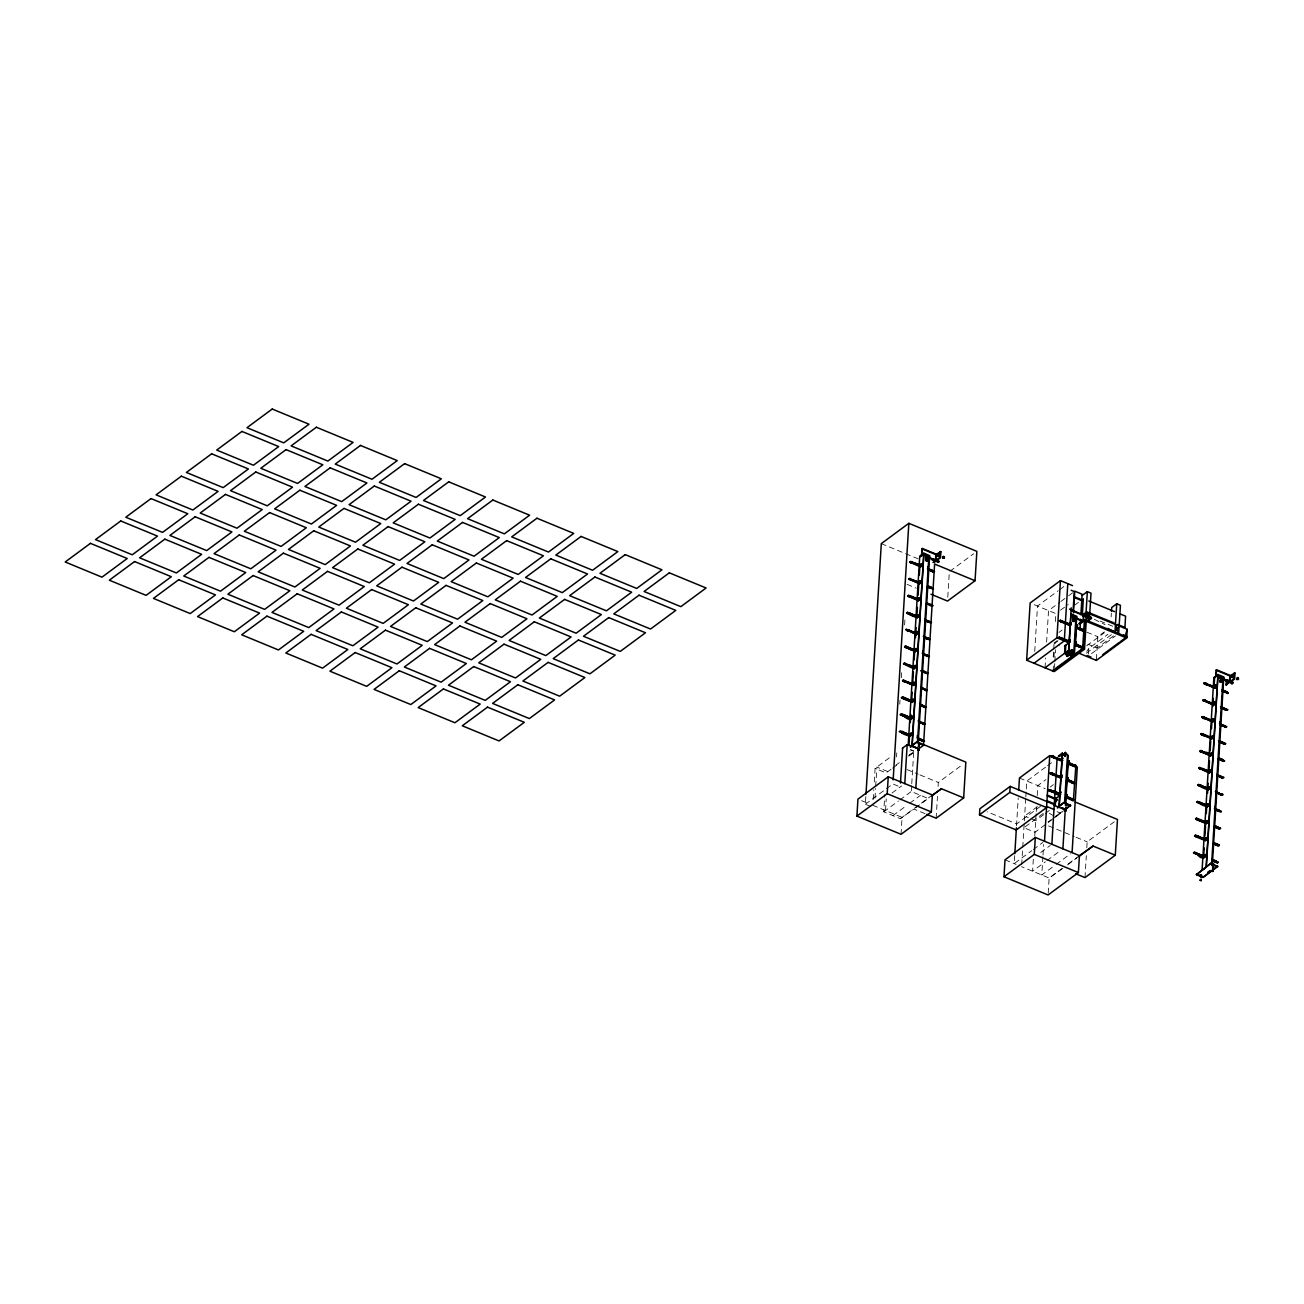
<?xml version="1.0" encoding="UTF-8"?>
<svg xmlns="http://www.w3.org/2000/svg" width="1304" height="1304" viewBox="0 0 1304 1304"><rect width="100%" height="100%" fill="white"/><g stroke="black" fill="none" stroke-linecap="round" stroke-linejoin="round"><path stroke-width="0.75" stroke-dasharray="5 3.75" d="M870.893 806.54L865.367 804.258L865.872 796.173M873.207 799.515L873.794 789.768M874.267 781.992L875.114 768.366L891.3 756.401M874.968 798.195L875.571 788.464M875.685 786.524L876.875 767.062L887.91 771.609M925.025 813.647L913.925 809.067L900.298 818.667L883.753 811.838L884.829 794.332M885.53 810.534L886.231 798.863M896.533 756.923L896.793 752.864M899.76 704.144L900.021 700.085M901.374 677.754L901.749 671.658M904.601 624.975L904.976 618.878M901.031 834.299L902.075 817.363L870.811 804.47M911.626 785.676L911.284 791.512L927.829 798.341M911.757 783.72L913.664 752.587L909.98 751.071M947.78 597.15L949.328 571.706L973.615 553.76M936.142 818.227L937.478 796.385M938.081 786.459L938.326 782.481L962.613 764.535M1014.691 855.652L1014.202 863.623L1031.757 850.664M1016.517 825.791L1018.228 797.918M1021.684 864.699L1024.292 821.895M1024.357 820.868L1025.726 798.553M1025.824 796.972L1026.199 790.778M1026.313 789.018L1026.802 781.047L1045.938 766.915M1034.724 651.413L1037.495 606.034L1058.229 590.712M1033.322 859.254L1032.589 871.202L1045.352 861.781M1034.74 836.157L1036.126 813.468M1036.24 811.479L1036.517 806.997M1037.218 795.554L1037.821 785.595L1045.873 779.662M1045.026 667.795L1045.629 657.933M1046.607 642.155L1048.53 610.582L1059.793 602.269M1053.224 657.02L1053.599 651.103M1053.714 649.131L1054.072 643.214M1055.409 621.503L1055.881 613.613L1033.827 604.518M1053.127 671.136L1053.485 665.17M1053.974 657.2L1054.333 651.234M1042.89 856.777L1041.782 874.984L1054.545 865.563M1043.004 855.082L1043.64 844.633M1054.463 667.599L1054.708 663.622M1054.838 661.633L1055.572 649.702M1049.361 813.305L1054.268 816.108M1048.22 893.077L1049.133 878.032L1061.896 868.594M1088.465 654.07L1088.807 648.43L1107.944 634.282M1096.436 659.286L1097.821 636.711L1104.358 631.869M1084.977 877.592L1086.313 855.75M1086.803 847.796L1087.161 841.83L1114.268 821.813M1111.122 616.922L1111.35 613.157M1086.737 651.429L1088.807 648.43M1059.826 589.538L1064.618 586.001M1060.885 601.454L1067.846 596.319M1068.612 595.749L1073.241 592.326M1060.527 610.191L1068.237 604.486M1075.148 604.779L1078.408 602.366M1058.913 632.424L1062.108 630.06M1057.283 640.623L1054.088 642.97L1059.598 645.252M1054.822 643.279L1058.017 640.916M908.904 755.375L913.794 751.772L908.986 755.472M896.044 765.04L899.287 762.644M891.088 769.246L886.133 772.913L875.114 768.366M892.604 768.137L899.092 763.345M908.806 756.173L915.375 751.316M865.367 804.258L884.797 789.914M886.41 788.708L892.898 783.932L900.249 786.964M1086.737 645.724L1104.276 632.766M892.034 793.028L901.602 785.953M1086.265 653.255L1114.969 632.049M1113.502 635.912L1097.137 647.99L1087.944 644.209M1091.546 653.597L1115.458 635.928M883.753 811.838L898.326 801.08M899.874 799.939L912.637 790.501M892.947 815.636L906.785 805.416M909.866 803.134L920.461 795.31M900.298 818.667L932.36 794.984M915.538 807.877L928.497 798.309M1047.519 765.741L1053.909 761.031M1050.209 787.029L1053.404 784.682M1037.528 806.54L1024.651 816.059L1028.334 817.575M1040.559 806.263L1016.631 823.932L987.226 811.805M1043.265 813.452L1023.95 827.73L1034.968 832.278L1062.434 811.984M1043.738 814.658L1035.686 820.607L1030.176 818.325M1045.352 813.468L1050.176 809.898M1055.979 816.043L1062.483 811.235M1048.074 822.042L1051.252 819.678M1052.85 818.504L1062.418 811.43M1033.339 849.474L1042.907 842.417M1040.69 852.506L1050.258 845.448M1046.949 860.591L1059.696 851.17M1056.142 864.389L1070.486 853.778M1068.269 863.884L1077.837 856.826M1067.536 864.894L1077.104 857.82M1062.76 868.431L1049.133 878.032L1021.57 866.655M1100.087 621.046L1112.964 626.344M881.308 543.638L918.081 558.813M1086.786 632.147L1097.821 636.711M907.095 584.371L916.288 588.169M1019.451 778.015L1045.189 788.627M910.371 749.523L913.696 750.892M910.893 750.093L913.843 751.3M1057.055 811.724L1060.722 813.24M1048.563 825.905L1074.3 836.532M1076.126 837.282L1087.161 841.83M907.079 769.588L918.097 774.136M919.939 774.902L938.326 782.481M861.618 800.672L868.986 803.704M1005.009 859.825L1016.044 864.373M1094.366 619.318L1105.075 624.697"/><path stroke-width="1.5" d="M927.079 555.863C924.715 558.275 928.399 554.656 926.622 557.77L925.807 556.824M1072.882 617.493L1073.697 618.438C1076.892 617.428 1072.149 615.39 1073.257 618.21M1221.832 678.716L1220.088 678.406L1221.212 677.2L1221.832 678.716L1220.039 678.748L1221.098 677.493M856.907 816.092L857.951 799.156L888.252 776.776L932.36 794.984L931.333 811.919L901.031 834.299L856.907 816.092L887.209 793.712L888.252 776.776M865.986 794.152L881.308 543.638L908.839 523.312L976.859 551.364L975.05 580.72L947.535 601.062L930.991 594.233M893.142 779.89L908.839 523.312M899.369 731.821C902.515 729.474 896.842 732.848 910.176 736.287L911.317 733.272L909.947 733.875L909.833 735.749L901.406 732.424L901.634 731.544L901.732 732.718M900.396 714.885L901.439 713.761L902.401 714.543L900.396 714.885L902.89 715.782M904.112 698.944C900.184 697.721 902.335 696.059 904.145 698.569M905.155 682.008C901.602 681.715 903.232 678.308 904.308 681.275M905.889 664.176L913.974 668.007L914.088 666.116L915.473 665.529L914.316 668.528C917.071 670.305 897.592 661.861 905.693 663.557M905.742 647.501L904.764 646.36L906.736 646.621M906.981 630.663L905.807 629.424L916.386 634.657L917.397 633.907L917.168 631.495L916.044 634.135L907.747 630.06M906.622 613.255C907.763 610.891 905.889 614.543 917.429 617.721L918.57 614.722L917.201 615.309L917.087 617.199L907.975 613.825M909.035 596.759L918.114 600.247L919.239 597.623L919.467 600.036L918.456 600.785L907.812 595.618M910.991 580.052L919.157 583.312L920.282 580.688L920.51 583.1L919.499 583.85L908.79 578.764M911.105 562.986L909.947 561.682L920.184 566.376L921.309 563.752L921.537 566.164L920.526 566.914L911.023 562.546L912.409 563.458M901.651 714.527L901.439 713.761M903.721 698.879L904.291 697.852L902.466 696.825M903.868 681.487C901.586 678.602 907.682 683.785 903.509 679.889M903.525 663.981C904.112 662.823 908.203 666.051 904.536 662.954M906.573 646.425L905.579 646.018M906.639 630.305L906.606 629.082M907.78 612.521L907.47 613.32L907.649 612.146M908.692 595.194C911.577 598.569 909.458 593.76 907.649 596.319M911.366 580.459C910.844 579.97 911.398 577.379 908.692 579.383M921.537 566.164C911.382 560.671 914.511 564.828 910.762 561.323M901.439 715.277L901.439 714.136M902.433 698.357L911.904 701.878L913.028 699.254L912.246 702.4L904.079 699.042L905.351 698.243L913.256 701.666M903.509 681.405L902.498 680.639M905.53 647.55L905.546 646.393M907.698 613.63L908.138 612.668M908.725 596.694L909.181 595.732L907.861 595.928M909.719 579.775C909.475 578.78 909.605 579.09 909.736 578.634M901.781 715.326L901.308 714.527M902.808 698.39L902.71 697.216L901.439 697.95M905.612 647.24L915.359 651.592L916.5 648.593L915.131 649.18L915.017 651.071C903.656 648.186 907.649 645.708 906.916 648.039M901.683 732.734L900.754 732M902.678 715.831L910.86 718.814L911.985 716.189L911.203 719.335C906.101 720.476 901.863 712.783 902.841 715.554M907.894 631.12L906.965 630.386M908.937 614.184L908.481 613.744M905.139 681.731L913.289 685.464L914.3 684.714L914.055 682.318L912.93 684.942L904.78 681.682M909.279 614.233L908.937 613.548M902.938 732.196L901.765 731.267L911.186 735.537M903.802 715.26L902.792 714.315L912.213 718.602M904.731 698.145L903.835 697.379L912.914 701.128M905.758 681.21C904.291 681.959 908.024 681.65 905.612 681.633M906.802 664.274C906.313 665.888 907.649 663.019 915.326 667.778M907.828 647.322L906.932 646.572L916.37 650.843M908.872 630.386L907.975 629.636L917.397 633.907M909.703 614.037L910.762 613.76L909.002 612.701L918.44 616.971M911.431 596.955L910.045 595.765L911.154 596.939M911.985 579.579C911.414 578.471 913.811 581.78 911.203 579.514M913.012 562.643L912.115 561.894L912.8 562.92M910.958 733.125L910.844 735L902.824 732.212M911.871 718.064L903.721 714.706M914.3 684.714L906.035 681.389L913.941 684.192L914.055 682.318M915.098 665.382L914.984 667.257L907.16 664.307M908.203 647.485L916.027 650.321L916.141 648.43M909.23 630.549L917.054 633.385L917.168 631.495M910.274 613.613L918.097 616.45L918.212 614.559M919.467 600.036L911.333 596.287L919.124 599.514L919.239 597.623M912.262 579.775L920.168 582.578L920.282 580.688M913.403 562.415L921.194 565.626M900.477 783.068L902.629 748.04M904.797 783.606L907.176 744.682L918.994 748.708M908.203 744.845L919.744 556.172L923.786 553.189L929.67 555.618L918.244 742.253M908.953 744.796L909.573 734.69M910.306 722.563L910.795 714.494M911.675 700.346L912.164 692.261M912.784 682.155L913.403 672.049M914.137 659.938L914.756 649.832M915.506 637.705L916.109 627.599M916.859 615.472L917.348 607.403M918.097 595.276L918.717 585.17M919.336 575.064L919.956 564.958M910.86 718.814L911.985 716.189M911.904 701.878L913.028 699.254M920.184 566.376L921.309 563.752M910.176 736.287L911.317 733.272M911.203 719.335L912.36 716.336M912.246 702.4L913.387 699.4M913.289 685.464L914.43 682.465M914.316 668.528L915.473 665.529M915.359 651.592L916.5 648.593M916.386 634.657L917.543 631.658M917.429 617.721L918.57 614.722M918.456 600.785L919.613 597.786M919.499 583.85L920.64 580.834M920.526 566.914L921.683 563.898M921.504 554.868L922.384 548.479L936.354 554.233L940.885 551.739L940.51 557.753L934.039 562.529M922.009 554.493L922.384 548.479M923.786 553.189L912.001 745.888L917.886 748.317M917.511 742.302L928.872 556.4L923.884 554.347L912.132 746.295L917.136 748.366M927.356 557.656L926.736 556.123L925.726 556.449M910.371 747.388L916.924 741.829L965.84 762.139L963.656 797.901L936.142 818.227L926.883 814.413M922.759 651.169L922.645 653.043C924.373 653.043 928.725 658.259 926.753 654.755M927.926 566.49L927.812 568.365L933.191 570.973L932.099 570.255M915.815 788.154L918.44 749.132M918.798 742.546L920.037 743.883M919.19 742.546L919.385 743.198M917.56 739.319L921.048 740.183L917.82 739.042M918.586 722.383C923.346 724.502 922.417 722.204 923.265 724.209M919.63 705.448L923.884 706.931M920.657 688.512L925.009 689.425M921.7 671.576L926.541 672.815L922.971 670.549M922.727 654.641C927.291 656.108 932.572 656.792 927.16 656.352M927.128 639.09C930.697 639.775 929.752 639.253 929.344 639.172M928.155 622.155L931.447 622.35M925.84 603.833L928.872 604.42M927.91 569.946C934.071 571.625 928.546 568.805 932.588 571.771M924.226 740.525C926.378 742.856 917.869 739.596 921.162 739.678M924.308 707.273L923.118 706.312M927.323 689.718C926.785 693.304 922.009 686.312 923.819 689.474M932.49 605.398C935.816 606.719 924.65 604.632 931.317 604.665M931.578 588.397C933.631 589.571 934.707 588.267 931.529 588.283C929.54 588.837 932.279 587.093 931.154 587.99M921.912 741.047L921.569 739.433L917.462 737.738L917.201 735.701M922.613 722.497L923.868 723.41L918.489 720.802M926.296 706.654C924.634 708.056 925.449 705.725 919.532 703.867M924.878 689.197L921.944 687.485M928.366 672.782C928.921 674.021 925.09 673.434 925.71 671.804M923.672 636.107L927.763 638.194L923.281 636.336M931.48 621.959L930.649 622.66L924.715 619.172M928.155 585.871L932.164 587.908L931.121 587.191M932.344 571.054L931.92 570.174M921.83 741.079L924.145 740.77M922.857 739.971C923.476 742.807 922.971 739.368 923.02 740.15M923.9 707.208L923.949 706.116M924.683 688.626C925.889 690.419 923.949 688.479 925.302 690.419M927.274 673.043C928.106 672.114 924.911 673.06 928.171 673.174M927.014 656.401C926.541 653.826 930.111 657.444 927.095 655.276M928.089 639.449L927.144 638.716M928.122 637.982L929.149 638.797L927.78 637.933M929.165 621.405L930.257 621.975M930.159 605.561L932.507 605.023M930.225 604.094L931.578 605.757L931.154 604.469M932.23 571.69L931.708 571.022L932.441 571.413M922.221 741.21L921.781 740.004M928.432 639.498L929.181 639.253M929.491 622.595L930.746 622.644L930.176 621.861M932.067 571.038L934.479 571.771M933.485 559.09L932.23 559.905L933.485 558.65M925.221 724.046L922.987 723.867M925.269 707.779L924.031 706.931M926.296 690.843L925.335 690.044M927.34 673.907L926.362 673.108M932.653 589.18L932.327 588.104M933.55 572.277L932.572 571.494M918.619 748.92L923.509 745.301L934.609 564.045L975.05 580.72M935.604 558.617L935.848 554.607L921.879 548.837M929.002 557.378L935.995 560.264L936.354 554.233M937.967 555.928C937.103 552.977 939.581 556.841 938.081 555.259L939.255 554.542M937.201 562.122L937.609 560.394M938.635 556.074L939.027 554.542L938.065 554.281M935.995 560.264L939.776 557.46L940.151 551.429M944.275 557.802C945.074 554.738 941.553 560.785 943.151 556.498M943.525 556.71L943.411 558.291L944.438 557.069M979.5 814.788L1009.801 792.408L1046.558 807.567L1016.272 829.963L979.5 814.788L979.874 808.773L1010.16 786.393L1054.284 804.584M1079.435 855.636L1078.392 872.572L1048.106 894.968L1003.982 876.761L1005.009 859.825L1035.311 837.445L1079.435 855.636L1093.062 846.051L1115.279 855.212L1117.463 819.45L1075.181 802.009M1009.801 792.408L1010.16 786.393M1014.822 853.664L1016.403 827.779M1018.717 789.963L1019.451 778.015L1049.736 755.635L1061.88 760.639M1086.232 621.356L1084.52 649.196L1054.219 671.593L1026.656 660.215L1030.144 603.002L1060.445 580.622L1072.573 585.626M1003.982 876.761L1034.284 854.381L1035.311 837.445M1044.504 841.227L1049.736 755.635M1026.656 660.215L1056.941 637.819L1060.445 580.622M1052.67 774.69C1050.584 774.657 1048.889 771.56 1052.181 773.158M1052.426 757.216L1051.187 756.043L1053.159 756.222M1069.084 642.644L1058.44 637.493M1060.706 621.715L1059.418 620.622L1061.505 620.737M1051.122 790.468C1049.72 789.132 1052.361 790.827 1051.627 791.691M1053.273 773.582L1054.121 774.332L1051.024 772.555M1053.061 756.027L1052.067 755.619M1060.445 638.047C1062.01 640.476 1059.777 635.146 1058.294 638.096M1061.407 620.704L1060.348 620.117M1051.024 774.071L1060.804 778.146L1061.815 777.396L1061.586 774.983L1060.462 777.608L1052.67 774.397M1060.348 621.633L1070.128 625.708L1071.269 622.709L1069.899 623.296L1069.785 625.187C1057.951 620.117 1059.777 619.433 1071.138 624.958M1050.03 790.729L1050.339 789.931L1050.095 790.99M1051.383 774.217L1050.861 773.37M1052.116 757.119L1053.518 757.64M1060.396 638.031L1059.321 637.069M1053.355 757.657L1061.847 761.21L1062.613 758.048M1061.635 622.171L1060.788 620.606L1059.516 620.851M1052.246 790.811L1050.877 790.452M1053.29 773.875L1052.393 773.125L1053.078 774.152M1060.771 794.332L1052.638 790.583L1060.429 793.81L1060.543 791.919L1059.761 795.081L1047.617 790.257M1061.815 777.396L1053.567 774.071L1061.472 776.858L1061.586 774.983M1062.499 759.922L1054.284 757.021M1070.095 641.894L1061.961 638.161L1069.753 641.372L1070.242 639.645L1070.095 641.894L1064.537 646.197M1070.91 622.546L1070.796 624.437L1062.711 621.503M1051.855 844.259L1057.088 758.667M1067.797 583.654L1064.309 640.867L1034.007 663.247M1055.262 805.579L1055.751 797.657M1065.058 645.398L1064.586 653.337L1065.678 653.793C1069.524 662.628 1067.52 645.138 1067.406 656.434M1056.256 801.585L1056.501 797.624M1065.449 651.315L1065.808 645.35M1047.666 789.507L1059.418 794.543L1060.543 791.919M1069.867 639.482L1068.742 642.122L1069.753 641.372M1059.06 806.557L1062.336 753.109L1065.156 756.206L1062.467 753.516L1059.696 756.32M1045.026 667.795L1068.612 650.354L1071.22 607.827M1059.207 806.964L1062.467 753.516M1067.715 656.222L1065.319 653.304L1068.758 650.761L1070.943 615.015L1075.947 617.069L1073.762 652.831L1070.323 655.358L1067.943 652.456M1067.634 652.668L1070.47 655.765L1070.568 651.397M1073.078 611.283L1074.284 591.56L1071.154 590.272M1073.029 617.737L1073.436 616.857M1064.863 756.434L1065.384 752.441L1068.22 755.538L1065.319 803.052M1071.676 649.685C1071.578 660.981 1069.557 643.508 1073.404 652.326L1074.496 652.782L1076.729 616.27L1070.845 613.858M1073.453 612.929L1074.789 591.185L1082.141 594.216L1080.886 614.771M1065.156 756.206L1065.384 752.441M1074.594 618.194L1072.801 617.118M1057.446 808.056L1063.999 802.482L1070.617 805.22L1064.064 810.778M1064.569 803.085L1067.471 755.587L1065.091 752.669M1062.89 848.822L1065.319 809.002M1065.694 803.036L1068.237 761.52L1069.231 760.77L1068.237 761.634M1076.534 626.132L1077.528 625.284L1076.517 626.034L1075.327 645.415L1084.52 649.196M1066.134 804.095C1066.428 802.563 1064.292 804.046 1066.965 803.9M1067.047 796.532L1066.802 794.495L1066.656 796.76C1074.121 798.015 1073.078 802.123 1067.047 796.532L1065.645 797.51L1073.355 800.884L1075.881 765.448L1074.903 765.04L1075.865 765.823M1074.398 783.932L1066.688 780.574L1068.09 779.596L1067.829 777.559L1067.699 779.825L1072.915 781.829L1072.605 782.905M1068.872 760.623L1068.726 762.889L1075.229 765.611L1069.117 762.661L1067.715 763.622L1072.605 765.546M1076.37 644.094L1076.126 642.073L1075.979 644.323L1080.478 646.181L1079.826 647.077L1081.26 646.784L1076.37 644.094L1074.969 645.072L1079.859 646.98M1077.153 625.121L1077.023 627.387L1082.255 630.125M1069.117 762.661L1069.231 760.77M1083.722 631.511L1076.012 628.137L1077.528 625.284M1079.973 629.783L1080.592 619.579M1072.214 765.481L1071.921 764.698L1072.295 765.448M1079.5 646.898L1081.212 647.061M1070.535 799.124L1069.72 798.309L1070.698 798.912M1071.562 782.547C1069.867 781.781 1071.969 780.525 1071.187 782.139M1072.181 781.666L1068.09 779.596M1081.505 629.245L1077.414 627.159M1082.32 615.651L1083.314 598.748M1072.458 782.954L1072.393 782.09M1073.404 782.661C1072.295 781.389 1076.452 783.867 1073.29 782.922M1072.719 765.106L1075.49 766.361M1080.755 647.452L1080.266 646.539M1080.755 646.36L1081.749 646.702L1080.348 646.328M1083.983 630.354C1082.369 631.348 1082.874 628.006 1081.929 629.848M1083.119 647.273C1082.744 644.926 1083.168 650.125 1081.309 646.931M1083.053 620.916L1083.428 614.901L1087.944 612.407L1087.585 618.422L1083.053 620.916L1076.077 618.031M1073.811 799.319L1072.817 798.912L1073.762 799.874M1074.855 766.573L1075.881 765.448M1082.108 648.006L1081.13 647.224M1082.287 595.374L1087.34 591.657L1091.008 593.173L1089.231 621.438L1086.02 612.391L1127.243 629.343L1125.759 634.037L1126.786 636.874L1084.455 619.465L1082.679 648.447L1052.393 670.827M1084.146 630.337L1083.184 629.539L1084.015 630.647M1085.547 616.792C1086.248 614.054 1083.347 615.602 1085.547 616.792L1085.89 615.879M1085.124 620.9L1083.412 648.74L1053.127 671.136M1087.34 591.657L1086.069 612.358L1082.825 614.738M1072.084 852.604L1077.316 767.013L1068.123 763.215M1086.851 618.129L1087.21 612.098M1090.731 617.02C1089.117 618.161 1092.051 618.992 1091.106 617.542M1077.984 652.831L1096.371 660.411L1096.436 659.286M1111.464 611.283L1111.709 607.517L1116.746 603.785L1120.429 605.3L1118.653 633.565L1115.442 624.518M1116.746 603.785L1114.969 632.049L1119.109 626.034M1124.912 627.485L1125.596 616.189L1120.087 613.907M1096.371 660.411L1126.672 638.031L1127.243 629.343M1193.779 852.686L1195.051 853.06L1193.665 852.441M1195.931 836.679L1194.692 835.505L1196.73 835.685M1196.974 819.743L1195.67 818.651M1196.616 802.335C1197.382 800.102 1196.925 803.981 1207.422 806.801L1208.563 803.786L1207.194 804.389L1207.08 806.263L1198.164 802.253M1197.642 785.399C1198.18 783.101 1198.523 787.241 1208.449 789.865L1209.607 786.85L1208.221 787.453L1208.107 789.327L1199.566 785.22L1200.316 786.459M1210.503 772.18C1199.289 765.97 1197.773 768.545 1209.493 772.913L1210.634 769.914L1209.15 772.392L1198.784 767.844M1202.402 752.522C1195.768 749.246 1205.793 752.441 1200.902 751.642M1203.429 735.586C1194.268 729.702 1213.437 739.547 1211.563 739.042L1212.72 736.043L1211.334 736.63L1211.22 738.52L1203.201 735.26M1204.472 718.651C1202.386 718.618 1200.674 715.537 1203.983 717.135M1204.016 701.079L1203.054 699.938L1204.961 700.183M1205.255 684.258L1204.016 683.084M1196.176 853.859L1203.967 857.07L1204.081 855.196L1205.466 854.609L1204.309 857.608C1198.083 859.76 1196.99 850.224 1193.519 853.06M1196.616 835.668L1195.572 835.082M1196.616 818.146C1199.077 819.89 1195.621 816.907 1195.589 819.189M1197.822 802.074L1197.642 801.21M1198.686 784.649L1198.686 784.274M1199.713 767.339C1202.5 770.762 1200.43 765.79 1198.686 768.463M1202.484 751.365L1200.756 750.403M1202.924 734.445L1201.783 733.467M1204.668 718.08L1202.826 716.532M1204.847 700.003L1203.853 699.596M1204.896 682.66C1207.308 684.404 1203.999 681.405 1203.869 683.687M1195.621 836.581L1195.996 835.571L1194.545 836.125M1196.648 819.645L1206.037 823.199L1207.162 820.575L1207.39 822.987L1206.379 823.737L1198.115 820.183M1197.642 802.726L1198.001 802.4M1198.686 785.79L1199.028 785.839M1199.68 768.871L1201.017 769.001M1201.783 734.983L1202.223 733.94L1200.788 734.429M1202.826 718.031L1204.162 718.553M1203.82 701.128L1204.211 701.161M1204.863 684.192L1204.733 683.068M1194.774 853.142L1196.143 854.234M1197.007 836.5L1205.01 840.135L1206.135 837.51L1206.363 839.923L1205.352 840.672L1195.898 836.777L1195.703 835.473M1200.055 768.904L1198.914 767.697M1202.158 735.065L1203.462 735.212L1202.679 734.413M1203.184 718.178L1203.315 717.053L1201.946 716.956M1205.385 683.752L1206.281 684.665M1194.904 853.615L1196.224 853.386L1194.529 852.017M1196.86 837.135L1197.447 836.271M1203.038 735.521L1203.136 734.69M1205.287 701.014L1204.114 700.818L1213.633 705.171L1214.643 704.421L1214.415 702.008L1213.291 704.649L1205.499 701.422M1206.135 684.714L1206.021 683.638M1198.246 820.249C1198.669 818.13 1196.192 820.461 1198.474 819.336M1202.418 752.212L1210.536 755.978L1211.53 755.244L1211.302 752.832L1210.177 755.456L1201.522 751.87L1202.549 751.805M1204.456 718.374L1212.247 721.585L1213.388 718.96L1213.616 721.356L1212.606 722.106L1204.88 718.129M1206.542 684.779L1214.334 687.713L1215.458 685.073L1215.687 687.485L1214.676 688.235L1205.727 683.671M1200.136 802.579L1199.012 801.781L1208.433 806.051M1201.163 785.79L1200.039 784.845L1209.46 789.116M1203.005 751.723L1202.109 750.957L1203.429 752.343M1204.048 734.788L1203.152 734.022L1204.325 735.391M1205.075 717.852L1204.179 717.086L1213.616 721.356M1207.145 683.964L1206.249 683.214L1207.113 684.062M1197.023 853.386L1204.977 856.337L1205.092 854.446M1198.18 836.826L1196.925 835.652L1206.021 839.401L1206.135 837.51M1199.077 819.89L1197.968 818.716L1207.048 822.465M1200.267 802.677L1208.091 805.513L1208.205 803.639M1209.232 786.703L1209.118 788.578L1201.033 785.66M1201.946 768.757L1210.161 771.642M1203.869 752.098C1200.625 752.669 1207.227 750.745 1211.188 754.706L1211.302 752.832M1212.573 738.308L1203.82 735.44L1204.44 734.559L1212.231 737.771L1212.345 735.896M1205.45 717.999L1213.258 720.835L1213.388 718.96M1214.415 702.008L1214.301 703.899L1206.396 701.096L1214.643 704.421M1206.738 684.127L1215.344 686.963M1196.387 874.723L1211.074 863.15L1217.643 866.638L1203.005 877.445L1196.387 874.723L1211.074 863.15M1203.706 856.027L1204.195 847.942M1204.945 835.815L1205.564 825.709M1206.298 813.582L1206.787 805.497M1207.537 793.386L1208.156 783.28M1208.889 771.153L1209.509 761.047M1210.128 750.957L1210.748 740.851M1211.497 728.724L1212.101 718.618M1212.85 706.491L1213.339 698.422M1214.089 686.295L1214.578 678.21M1206.037 823.199L1207.162 820.575M1209.15 772.392L1210.275 769.767M1214.334 687.713L1215.458 685.073M1203.005 877.445L1217.691 865.889M1204.309 857.608L1205.466 854.609M1205.352 840.672L1206.493 837.657M1206.379 823.737L1207.537 820.721M1207.422 806.801L1208.563 803.786M1208.449 789.865L1209.607 786.85M1209.493 772.913L1210.634 769.914M1210.536 755.978L1211.677 752.978M1211.563 739.042L1212.72 736.043M1212.606 722.106L1213.747 719.107M1213.633 705.171L1214.79 702.171M1214.676 688.235L1215.817 685.236M1215.654 676.189L1216.518 669.8L1230.487 675.553L1235.018 673.06L1234.643 679.091L1225.841 684.747C1227.406 680.313 1224.586 679.645 1227.39 681.568M1216.159 675.814L1216.518 669.8M1217.92 674.51L1206.135 867.225L1202.092 870.208L1213.877 677.493L1217.92 674.51L1223.804 676.939L1212.394 863.59M1206.396 865.611L1218.017 675.668L1223.022 677.738L1211.644 863.623M1220.87 679.335L1221.538 678.145L1219.843 678.243M1214.823 806.361L1214.709 808.252L1220.821 811.202M1220.006 721.683L1219.876 723.573L1224.815 726.393M1213.649 864.193L1212.247 865.465M1213.437 863.9L1213.926 865.611M1212.117 865.041C1214.594 863.46 1212.361 865.938 1213.714 865.416M1216.127 845.008L1218.506 846.003L1219.403 844.91L1218.409 844.503L1219.289 845.53M1220.414 828.35C1221.881 829.034 1217.007 828.611 1216.779 827.747M1214.806 809.833C1217.643 811.072 1222.565 812.18 1221.31 811.74M1215.833 792.897L1221.848 794.266M1216.876 775.962L1221.082 776.874M1217.903 759.026L1221.114 759.841M1218.947 742.09C1222.418 742.693 1226.265 745.383 1225.613 743.296M1219.974 725.154C1223.462 725.757 1227.292 728.447 1226.656 726.361M1221.017 708.219C1227.569 710.452 1222.044 706.964 1224.407 709.506M1222.044 691.283L1225.206 692.098M1218.343 862.221C1219.093 862.563 1216.339 863.134 1214.22 861.357M1217.121 828.154L1216.29 827.486M1222.5 794.103C1225.646 796.32 1214.757 793.37 1221.31 793.745M1221.555 777.787L1220.365 776.825M1222.581 760.851L1221.261 760.411L1222.386 759.955M1222.321 743.443L1221.571 742.204L1223.625 743.916M1224.114 708.61C1225.108 711.12 1228.645 709.832 1227.667 709.8M1227.683 693.598C1229.705 692.962 1224.097 690.875 1225.043 692.505M1216.355 862.449L1215.719 860.754L1211.595 859.059M1215.947 844.519L1216.746 843.818L1214.008 842.694M1220.43 827.975C1218.034 830.534 1217.3 825.253 1215.035 825.758M1220.462 776.695L1219.387 776.597L1221.718 776.76L1216.779 774.38M1221.913 759.254L1223.201 760.053L1219.191 757.999M1223.038 742.644L1224.228 743.101L1220.218 741.063M1223.136 726.116C1221.962 723.638 1225.206 728.447 1223.983 725.383M1226.624 709.311L1220.919 706.621M1226.722 693.109L1226.07 691.397L1221.962 689.686M1227.064 681.796L1227.178 680.052L1227.227 681.715M1226.575 685.056L1227.83 679.971M1216.013 862.4C1216.436 859.955 1218.653 863.525 1215.703 860.884M1217.007 845.481L1219.191 845.318M1218.262 845.285L1217.121 843.981L1218.425 845.204M1218.083 828.513L1218.441 828.611M1217.561 827.616L1219.713 828.399M1219.11 811.577L1221.343 811.365M1219.159 810.485L1220.251 811.055M1221.245 776.597L1222.158 776.988L1217.887 775.212M1222.19 760.786L1222.647 759.678L1218.914 758.276M1223.315 743.818L1222.81 743.101L1223.592 743.476M1226.51 726.687C1225.059 728.072 1223.348 723.981 1225.581 726.246M1225.287 709.979L1227.683 709.425M1226.119 709.947C1227.814 710.843 1224.472 707.127 1225.695 710.044M1227.341 692.294L1226.445 691.544L1227.504 692.489M1217.382 845.514L1217.007 844.813M1220.511 794.788L1220.234 794.38M1221.245 776.499C1219.941 778.928 1225.515 777.526 1223.543 777.168M1221.881 759.613C1222.679 761.895 1225.271 760.754 1224.521 760.77M1227.716 680.069L1227.667 681.128L1227.618 679.971M1217.333 862.971L1216.355 862.188M1219.403 829.099L1219.745 828.024L1217.887 827.078M1221.473 795.228L1220.674 794.136M1222.5 778.292L1221.277 777.445M1223.543 761.357L1222.581 760.574M1224.586 744.421L1223.608 743.622M1225.613 727.485L1224.652 726.687M1225.841 684.747L1229.623 681.959L1229.868 677.933M1223.136 678.699L1230.128 681.584L1230.487 675.553M1233.095 677.265C1233.943 673.223 1230.911 679.726 1233.242 676.434M1231.335 683.019L1232.296 682.742C1230.34 683.377 1234.823 682.465 1231.546 682.791M1233.176 675.863C1231.514 677.624 1232.851 675.244 1232.899 677.069M1230.128 681.584L1233.91 678.781L1234.285 672.766M1237.594 678.259L1236.779 679.482L1237.447 677.77C1237.382 680.411 1240.251 678.487 1236.893 679.351L1237.61 677.591M1237.643 678.618L1236.926 679.547L1237.594 677.526M1086.199 615.521L1085.417 617.053L1086.199 615.309M1232.753 677.2L1232.867 676.173L1232.622 677.461L1231.661 677.2L1232.524 675.896M932.93 560.231L933.566 558.748M1226.608 681.503L1227.39 680.639M909.719 562.448L911.203 562.48M904.552 647.143L905.921 646.442L905.921 647.583M1051.024 756.744L1052.165 756.385M1084.162 630.044L1083.151 631.071L1082.63 630.044M1083.135 646.98L1082.173 647.175M1202.826 700.721L1203.836 699.971M1199.713 751.528L1201.196 751.544M932.833 558.829L932.425 560.035M938.098 556.042L939.027 554.542L938.472 556.221M937.494 562.203L937.902 561.046M938.098 561.682L938.309 560.916M937.837 561.649C939.646 562.904 937.723 559.22 939.108 561.6M943.868 556.922L943.02 557.737L943.705 556.531M943.542 557.9L944.226 557.444M1070.698 623.638L1071.269 622.709M1080.494 620.133L1080.543 619.318M1085.156 616.499L1086.313 615.211L1085.254 616.971M1085.466 616.401L1086.118 615.651M1091.725 618.047L1089.622 618.699L1089.932 617.607M1090.845 617.77L1089.981 618.455L1090.6 617.362M1090.78 617.411C1089.117 619.449 1093.176 618.569 1090.372 617.102L1089.753 618.129M1090.372 617.102L1090.91 618.976M1067.161 794.658L1066.15 795.962L1066.802 794.495M1226.102 680.639C1226.445 681.584 1227.765 679.971 1226.836 681.291M1226.982 680.166L1226.265 681.307M1232.965 676.417L1231.726 677.183M1232.508 677.2L1233.062 676.222M1231.367 683.638L1232.117 682.269L1231.546 683.019M1232.753 682.986L1231.987 683.72L1232.459 682.367M1232.296 682.188L1232.997 682.188M1232.41 683.736L1232.867 682.66M1236.893 679.351L1238.555 678.096M1238.327 679.303L1238.295 678.145L1237.626 679.237M1213.046 864.063C1214.236 865.546 1212.573 864.699 1214.171 865.383M926.052 556.824L926.948 556.808M926.476 556.466L927.698 557.395M926.084 559.66C925.938 557.77 929.312 560.834 926.101 560.818M925.889 559.709C926.867 561.633 926.802 557.004 927.111 560.818M926.28 557.819C927.503 556.694 928.122 555.292 926.736 557.998M926.215 560.736C924.031 557.297 929.833 561.633 925.84 560.345M1072.752 617.33L1073.567 616.645M1073.176 617.77L1074.643 617.02L1073.355 618.047M1073.926 621.503C1073.241 618.014 1075.881 621.111 1073.127 621.177L1072.752 620.296C1076.941 618.292 1071.872 624.176 1073.176 619.661M1073.485 617.036L1073.697 618.438M1073.551 619.481L1072.931 620.492L1073.714 620.231M1074.268 621.242L1073.844 619.596M1073.942 621.046L1073.322 620.916M1221.766 678.553C1218.392 680.655 1222.255 674.836 1221.538 678.944M1220.136 681.601C1220.788 677.721 1222.679 684.176 1219.843 681.421M1219.729 681.503L1221.245 680.411L1220.577 682.188M1220.625 680.15L1220.185 681.829L1220.658 680.753M1221.669 681.421L1220.185 681.829M938.309 555.064L938.635 556.286M938.864 561.519L938.277 562.415M1085.27 614.983C1083.575 618.455 1086.998 612.277 1085.172 616.711M1232.264 682.432L1231.335 683.459L1232.622 682.318M938.391 554.575L937.69 555.863L939.304 554.705M1232.231 675.651L1231.628 676.955L1232.427 676.678M944.177 557.998L942.515 557.867M1238.409 679.139L1237.349 679.286M938.896 555.52L938.016 555.634M910.942 562.448L910.762 561.698M910.388 562.35L911.3 561.991M908.106 612.913L907.698 612.994M908.448 613.222L908.855 613.353M909.703 613.744L910.746 614.2L909.833 613.956M907.437 630.093L908.122 631.103M927.144 586.621C933.55 589.767 928.089 585.137 930.257 588.251M931.382 588.234L931.105 587.419M905.057 663.981L904.52 663.328M930.649 605.137L929.638 604.909L930.371 605.284M905.384 699.074L904.503 698.797L905.563 698.585M903.46 715.814L904.536 715.831L903.672 715.179M925.498 672.342L924.243 672.13L925.074 672.848M902.449 732.375L903.509 732.392L902.661 731.756M925.596 707.257L924.829 706.621L926.166 706.98M924.243 724.339L923.868 723.524L925.123 723.916M920.184 739.449L920.836 740.264M918.945 742.465C919.842 744.095 919.206 743.541 918.635 743.883M918.309 746.393L919.369 746.41M922.058 740.672L921.781 739.857M917.983 750.093L919.239 750.191M919.255 746.687L918.456 746.426M1061.13 621.666L1062.092 621.095L1061.619 621.91M1060.103 638.601L1060.885 638.471M1062.385 639.204L1061.912 638.797M1080.69 629.946L1080.348 628.789L1080.902 630.044M1081.065 629.539L1080.103 629.147L1081.016 629.229M1082.206 647.615L1082.01 647.257M1053.355 757.037L1053.599 757.396M1053.061 791.642L1052.051 791.169M1074.317 765.986L1074.447 765.725M1071.758 781.601L1071.578 782.481M1066.199 803.623L1066.705 803.753M1065.645 807.437L1065.971 807.486M1066.199 811.023L1065.091 810.664M1065.221 809.637L1066.281 809.572M1073.616 799.727L1072.654 800.069L1072.556 798.944M1205.923 701.503L1206.314 701.324M1202.304 734.494L1202.174 734.69M1227.162 693.011L1228.042 692.701L1227.227 692.832M1201.995 768.284L1202.777 769.474L1201.766 769.018M1199.501 785.285L1200.544 785.448M1199.452 785.741L1200.479 785.676M1201.75 785.823C1199.81 787.355 1202.614 785.66 1200.935 785.334M1198.8 802.612L1199.517 802.384M1225.483 743.622L1224.228 743.981L1224.554 743.182M1200.739 803.28L1200.104 802.954M1224.929 743.524L1224.163 743.557M1196.241 819.173L1197.137 818.749L1195.866 818.814M1221.457 759.824L1220.43 759.661L1222.19 760.134M1224.374 760.623L1223.119 760.884L1223.511 760.118M1195.214 835.668L1197.365 836.5M1197.626 836.695L1198.686 836.777M1221.978 777.689L1223.462 777.412M1221.995 777.249L1222.533 777.917M1217.333 810.55L1218.36 810.632M1218.588 810.615L1219.338 811.3M1200.479 876.712L1201.294 876.842L1200.511 876.484M1200.805 879.515L1201.114 879.059M1201.245 880.477L1200.055 879.988L1201.212 880.559M1215.246 844.421L1215.833 844.536M1201.228 880.265L1200.039 880.151L1201.033 880.705M1216.502 844.943L1217.202 845.432M1213.502 863.933L1213.16 863.786M1215.246 861.439L1214.236 860.901L1216.241 861.732M1212.133 871.414L1213.388 871.219M1213.046 870.534L1212.378 870.078M942.727 556.873L943.053 557.851L943.672 557.004L943.053 558.096M943.493 557.525L943.656 556.368M1085.238 616.173L1086.069 615.798M1237.626 679.042L1238.001 679.677M1207.716 804.519L1207.194 804.389M1050.03 773.516L1051.04 772.93M939.581 555.944L939.516 555.194M1227.406 680.411L1226.803 680.965M925.759 559.188L925.596 560.182M1220.756 677.461L1221.669 678.65M942.89 557.004L944.406 556.759M1232.28 677.542L1232.573 676.14M1227.162 679.922L1226.673 681.47M1085.564 619.922L1089.704 613.907M1222.435 794.348L1221.571 794.837M1085.694 616.727L1085.515 615.39L1084.635 615.7M927.209 560.59L926.052 560.508L926.492 558.829M927.649 560.035L926.671 560.932L926.036 560.035M934.381 571.543L933.191 571.087L933.648 571.885M927.193 690.044L926.247 689.979M1073.681 799.645L1072.784 800.444L1072.752 799.205M1218.164 862.254L1217.431 862.58M927.421 568.593L932.262 570.859M931.268 571.331L931.089 570.533M910.436 596.89L910.208 596.857M932.213 588.071L932.507 588.837M930.502 605.366L926.851 603.084M905.432 663.899L905.954 664.747M902.629 732.049L903.493 732.766L902.612 732.489M923.395 723.704L924.226 724.714M921.064 739.808L920.168 739.824M919.467 743.443L918.635 743.182M918.016 750.012L919.173 750.028M1053.665 757.689L1053.42 756.842M1052.051 773.516L1052.458 773.973M1052.638 774.772L1052.377 773.777M1073.893 765.79L1073.551 765.611M1065.906 803.574L1066.884 803.965M1207.145 683.622L1207.439 684.584M1203.168 717.836L1202.663 716.939M1203.853 717.477L1203.902 717.77M1225.678 709.751L1224.391 709.229M1222.973 742.351L1223.266 742.758M1201.326 769.556L1200.495 768.806L1201.506 768.741M1221.033 794.071L1221.783 794.527M1220.136 811.023L1220.756 811.463M1197.007 853.761L1196.681 853.484M1216.746 843.818L1217.382 845.106M1212.932 864.699L1213.894 864.519M1212.932 868.04L1213.486 867.877M1233.551 677.444L1233.796 676.531M933.811 559.432L933.86 560.231M938.391 562.35L938.163 561.421M919.825 581.551L919.271 581.437M912.49 700.15L912.018 699.987M926.247 559.579L927.454 560.231M1073.208 617.248L1074.023 617.477M1074.48 618.373L1073.355 618.471M902.678 680.606L903.509 680.264M1058.489 637.786L1059.598 637.9M919.695 556.922L923.737 553.939L929.622 556.368M921.586 556.042L923.884 554.347M927.291 559.155L927.34 560.329M936.027 555.325L940.885 551.739M932.963 562.497L935.49 560.622L928.497 557.753M919.157 583.312L920.168 582.578M918.114 600.247L919.124 599.514M917.087 617.199L918.097 616.45M916.044 634.135L917.054 633.385M915.017 651.071L916.027 650.321M913.974 668.007L914.984 667.257M912.93 684.942L913.941 684.192M909.833 735.749L910.844 735M1074.154 616.531L1073.078 616.906M1073.274 619.742L1074.366 619.824M1073.534 621.079L1074.724 620.704M902.384 748.203L907.176 744.682M1069.785 625.187L1070.796 624.437M1083.102 615.977L1087.944 612.407M910.42 746.638L916.924 741.829M1078.701 623.703L1084.455 619.465M1080.022 623.165L1082.548 621.291L1077.316 619.139M1079.598 624.127L1084.39 620.59L1126.672 638.031M1070.242 639.645L1068.856 640.231M1076.126 642.073L1075.115 642.807L1076.485 642.22M1068.758 650.761L1071.448 653.451M1071.366 649.914L1073.404 652.326M1070.47 655.765L1074.496 652.782M1102.825 654.575L1119.354 642.35M1120.364 641.617L1125.14 638.08M931.724 795.913L941.439 788.741L963.656 797.901M1062.336 753.109L1058.294 756.092L1059.402 756.548M1062.988 758.194L1061.603 758.798M1061.945 775.13L1060.576 775.733M1060.462 777.608L1061.472 776.858M1067.829 777.559L1066.819 778.309L1068.204 777.722M1213.828 678.259L1217.871 675.26L1223.755 677.689M1060.918 792.066L1059.533 792.669M1059.418 794.543L1060.429 793.81M1055.197 798.993L1059.728 795.636L1054.952 793.663M1220.153 677.575L1219.908 678.504M1221.424 680.476L1219.941 680.476M1230.177 676.646L1235.018 673.06M1057.495 807.29L1063.999 802.482M1065.743 808.822L1070.617 805.22M1213.291 704.649L1214.301 703.899M1212.247 721.585L1213.258 720.835M1211.22 738.52L1212.231 737.771M1210.177 755.456L1211.188 754.706M1078.701 856.646L1093.062 846.051M1115.279 855.212L1084.977 877.592L1075.718 873.778M1208.107 789.327L1209.118 788.578M1207.08 806.263L1208.091 805.513M1205.01 840.135L1206.021 839.401M1203.967 857.07L1204.977 856.337M1207.846 872.229L1210.128 870.534M1207.977 872.637L1210.666 870.648M932.36 795.13L941.439 788.741M912.311 579.758L920.51 583.1M931.203 570.907L932.213 571.348M909.051 596.401L908.806 595.586M930.763 587.517L927.894 586.148M909.263 630.174L908.66 630.68M908.823 630.859L909.703 631.152L908.692 631.201M927.796 621.992L924.797 620.769M929.198 622.122L928.187 621.78M929.556 622.138L929.165 621.291M907.796 647.795L908.676 648.088L907.649 648.137M926.753 638.927L923.77 637.705M927.633 638.716L928.122 638.601M925.97 673.337L924.846 672.538M902.808 697.982L902.482 697.2M924.552 689.148L921.667 687.762M1062.108 621.812L1061.195 621.356M1062.499 621.584L1063.461 621.812L1062.401 621.731M923.509 706.083L920.64 704.698M922.091 723.247L921.146 722.954L922.172 723.117M1207.488 684.144L1215.687 687.485M1225.434 692.294L1227.716 693.223M1052.572 790.99L1052.964 791.349M1071.154 798.749L1071.758 799.499M1224.277 726.54L1224.684 726.181M1225.646 727.094L1225.075 726.882M1222.826 742.726L1218.458 740.721M1221.408 759.89L1221.131 759.45M1199.419 802.53L1198.914 803.003M1199.191 819.645L1207.39 822.987M1199.631 819.988L1198.441 819.629M1198.164 836.581L1206.363 839.923M1216.746 828.007L1213.763 826.769M1215.719 844.943L1212.72 843.704M1214.366 861.113L1214.725 861.243M1214.676 861.879L1211.693 860.656M1212.231 865.09L1213.03 864.454M1213.421 867.942L1212.524 867.942M1212.231 871.251L1213.356 871.431M927.519 557.33L926.427 556.563M1074.089 618.129L1073.583 618.063M1074.333 618.503L1073.469 618.145M907.796 613.369L906.639 612.88M927.633 621.177L928.089 621.715M926.802 638.292L926.867 638.096M907.356 664.861L907.079 664.877M1060.364 620.508L1060.511 621.617M1081.489 629.359L1081.717 629.653M925.579 707.061L925.139 707.387M921.977 740.427L921.912 739.612M1049.997 789.865L1048.97 790.534L1049.85 789.523M1211.53 755.244L1202.989 751.821L1203.788 752.327M1219.24 793.81L1218.409 793.093L1219.419 793.549M1215.067 809.556L1218.409 810.11L1217.463 810.306M1198.653 837.086L1198.18 836.206M1201.62 733.875L1201.929 734.706M1059.288 637.444L1059.467 638.292L1058.31 637.803M1200.723 750.778L1200.788 751.642L1199.745 751.153M1196.583 818.521L1196.762 819.385M908.953 596.417L907.682 595.944M927.046 638.65L924.031 637.428M907.16 647.68L905.921 647.322M924.52 671.984L924.878 672.163M901.586 714.999L900.428 714.51M903.721 715.635L903.819 714.885M1206.249 683.883L1206.184 684.078M922.792 723.296L918.097 721.03M1072.393 764.829L1072.621 765.138M1199.794 768.463L1198.702 768.089M1202.402 769.278L1202.321 769.083M1220.153 776.907L1219.908 776.548M1198.946 785.497L1197.675 785.024M1197.789 802.449L1196.632 801.96M1219.044 810.143L1219.664 810.697L1218.637 810.762M1218.132 828.496L1217.137 827.779M1195.833 836.304L1194.562 835.831M1212.557 864.927L1213.714 865.008M938.57 555.96L937.511 555.863M943.721 558.324L942.759 558.03M930.176 588.104L926.883 586.881M1083.119 629.848L1081.635 629.05M907.91 630.484L907.535 630.37M1079.37 646.246L1080.054 646.409M927.291 655.993L926.003 655.456M1206.444 684.698L1205.238 683.964M1226.396 692.196L1226.754 692.734M902.612 698.064L901.455 697.575M922.661 706.034L922.841 706.263M923.917 706.556L924.275 706.849M922.694 723.052L923.069 724.111M900.575 731.56L899.385 731.446M1054.659 757.363L1062.858 760.46M1054.61 757.559L1053.893 757.102M1220.267 794.006L1215.736 791.316M1200.332 803.15L1199.484 802.693M1216.795 827.355L1217.007 827.975M910.877 579.661L909.719 578.259M930.127 604.926L927.111 602.807M929.361 622.122L928.823 621.389M1203.69 700.395L1204.081 700.362M903.819 698.047L904.552 698.944M921.683 722.775L921.863 723.215M921.472 723.329L918.864 722.106M1220.316 793.826L1215.344 791.544M1073.714 618.063L1074.594 617.982L1074.023 616.841M1220.348 680.411L1221.31 681.242M1219.354 811.186L1218.572 811.055M1218.262 827.323L1217.545 827.991M1088.824 601.014L1114.561 611.641M1074.447 596.824L1081.798 599.856M1074.398 597.591L1081.749 600.622M1089.981 613.076L1113.926 622.888M1117.544 624.437L1124.961 627.436M1069.459 609.131L1083.428 614.901M1070.698 610.223L1081.179 614.543M1216.013 670.174L1229.982 675.928M1070.812 614.608L1076.696 617.036M1222.63 679.074L1229.623 681.959M1059.337 620.867L1060.331 621.274M1076.419 627.713L1083.771 630.761M1223.054 690.533L1226.053 691.772M909.752 562.073L910.746 562.48M928.187 569.669L931.333 570.875M1203.885 683.394L1204.88 683.818M1077.218 645.415L1082.727 647.697M1056.941 637.819L1069.084 642.839M1220.528 706.849L1225.01 708.708M910.078 579.579L910.991 579.954M1202.842 700.329L1203.836 700.753M1087.243 655.488L1090.926 657.02M1068.612 650.354L1069.72 650.81M1219.484 723.785L1223.983 725.643M929.214 604.828L930.143 605.219M1201.815 717.281L1202.81 717.689M1220.251 724.877L1222.989 726.002M925.807 620.019L928.807 621.258M1200.772 734.217L1201.766 734.625M1219.207 741.813L1221.962 742.954M1218.18 758.749L1220.919 759.89M922.254 653.271L926.736 655.13M904.568 646.751L905.563 647.175M923.004 654.363L925.742 655.488M922.71 670.827L925.693 672.065M903.525 663.703L904.52 664.111M920.591 670.729L924.715 672.424M1199.028 785.578L1199.957 785.97M1214.317 808.48L1218.8 810.322M1218.18 810.843L1219.093 811.218M1068.074 763.965L1075.425 766.996M1214.774 826.035L1217.757 827.258M1195.605 818.896L1196.583 819.303M1196.958 819.45L1197.871 819.841M1214.024 826.508L1216.779 827.632M1050.013 773.305L1051.008 773.712M1067.096 780.151L1074.447 783.182M1213.731 842.971L1216.73 844.193M901.781 715.065L902.71 715.44M1216.11 844.715L1217.023 845.106M1066.053 797.086L1073.404 800.118M917.071 737.966L921.553 739.808M1197.153 853.501L1205.32 856.858M1212.704 859.906L1215.687 861.129M920.934 740.33L921.846 740.705M1193.519 852.767L1194.513 853.175M1047.324 795.147L1054.675 798.195M1054.088 798.537L1057.756 800.069M1047.275 795.913L1054.626 798.944M916.891 742.579L923.509 745.301M1063.95 803.248L1070.568 805.97M1211.025 863.9L1217.643 866.638M1046.982 800.803L1054.333 803.834M1062.01 807.763L1064.944 808.985M1061.7 807.991L1064.211 809.018M1054.235 805.334L1065.27 809.882M1046.639 806.442L1053.991 809.474M1196.42 873.973L1203.038 876.695M887.209 793.712L931.333 811.919M1034.284 854.381L1078.392 872.572M1220.984 681.715L1220.381 680.9M1107.878 628.43L1115.018 632.016M1215.393 844.177L1216.322 844.438M1220.577 680.476L1221.424 681.144M1073.502 621.519L1074.072 620.834M1123.755 634.803L1126.786 636.874M1220.984 677.591L1221.571 678.487M1220.658 678.732L1220.56 677.705M925.791 556.58L926.981 557.509L926.068 557.639M1224.896 743.704L1224.049 743.818M1062.434 622.252L1063.445 622.187L1062.401 621.796M1066.15 810.615L1065.091 810.534M902.286 714.999L903.493 715.44M1069.427 651.038L1071.138 653.679M1074.007 620.068L1074.366 620.948M1053.42 756.19L1054.317 756.939L1053.42 756.19M1060.674 637.623L1061.57 638.373L1060.674 637.623M1195.898 852.588L1196.795 853.338L1195.898 852.588M1205.222 700.15L1206.119 700.9L1205.222 700.15M912.816 563.23L913.843 563.393L912.881 563.165M925.302 654.82L926.345 654.983L925.302 654.82M927.861 656.238L928.725 656.385L927.91 656.189M922.205 705.627L923.232 705.79L922.254 705.562M918.423 744.763L919.467 744.926L918.586 744.649M1053.078 774.462L1054.121 774.625L1053.143 774.397M1065.498 805.416L1066.542 805.579L1065.498 805.416M1204.88 718.439L1205.923 718.602L1204.945 718.374M1200.446 875.033L1201.489 875.196L1200.446 875.033M1212.573 866.084L1213.6 866.247L1212.573 866.084M928.66 621.78L929.589 621.861L928.66 621.78M905.351 681.128L905.221 681.226M1218.441 793.402L1219.419 793.321L1218.506 793.37M90.449 543.344L65.2 561.991L101.973 577.167L127.221 558.503L90.449 543.344M120.75 520.964L95.502 539.611L132.258 554.787L157.507 536.123L120.75 520.964M151.036 498.568L125.787 517.232L162.56 532.391L187.809 513.743L151.036 498.568M181.337 476.188L156.089 494.852L192.862 510.011L218.11 491.363L181.337 476.188M211.639 453.808L186.39 472.456L223.163 487.631L248.412 468.967L211.639 453.808M241.941 431.428L216.692 450.076L253.449 465.235L278.697 446.587L241.941 431.428M272.226 409.032L246.978 427.696L283.75 442.855L308.999 424.207L272.226 409.032M134.573 561.551L109.324 580.198L146.081 595.357L171.329 576.71L134.573 561.551M164.858 539.155L139.626 557.819L176.382 572.978L201.631 554.33L164.858 539.155M195.16 516.775L169.911 535.422L206.684 550.598L231.933 531.934L195.16 516.775M225.462 494.395L200.213 513.043L236.986 528.218L262.234 509.554L225.462 494.395M255.763 471.999L230.515 490.663L267.271 505.822L292.52 487.174L255.763 471.999M286.049 449.619L260.8 468.283L297.573 483.442L322.822 464.794L286.049 449.619M316.35 427.239L291.102 445.887L327.875 461.062L353.123 442.398L316.35 427.239M178.697 579.742L153.448 598.389L190.205 613.565L215.453 594.901L178.697 579.742M208.982 557.362L183.734 576.009L220.506 591.185L245.755 572.521L208.982 557.362M239.284 534.966L214.035 553.629L250.808 568.788L276.057 550.141L239.284 534.966M269.586 512.586L244.337 531.25L281.093 546.409L306.342 527.761L269.586 512.586M299.871 490.206L274.639 508.853L311.395 524.029L336.644 505.365L299.871 490.206M330.173 467.826L304.924 486.473L341.697 501.632L366.946 482.985L330.173 467.826M360.474 445.43L335.226 464.094L371.999 479.253L397.247 460.605L360.474 445.43M222.805 597.949L197.556 616.596L234.329 631.755L259.577 613.108L222.805 597.949M253.106 575.553L227.858 594.216L264.63 609.375L289.879 590.728L253.106 575.553M283.408 553.173L258.159 571.82L294.916 586.996L320.165 568.332L283.408 553.173M313.71 530.793L288.461 549.44L325.218 564.616L350.466 545.952L313.71 530.793M343.995 508.397L318.747 527.061L355.519 542.219L380.768 523.572L343.995 508.397M374.297 486.017L349.048 504.681L385.821 519.84L411.07 501.192L374.297 486.017M404.599 463.637L379.35 482.284L416.106 497.46L441.355 478.796L404.599 463.637M266.929 616.14L241.68 634.787L278.453 649.962L303.702 631.299L266.929 616.14M297.23 593.76L271.982 612.407L308.755 627.583L333.987 608.919L297.23 593.76M327.532 571.364L302.283 590.027L339.04 605.186L364.289 586.539L327.532 571.364M357.818 548.984L332.569 567.647L369.342 582.807L394.59 564.159L357.818 548.984M388.119 526.604L362.871 545.251L399.643 560.427L424.892 541.763L388.119 526.604M418.421 504.224L393.172 522.871L429.929 538.03L455.177 519.383L418.421 504.224M448.706 481.828L423.474 500.491L460.231 515.65L485.479 497.003L448.706 481.828M311.053 634.347L285.804 652.994L322.577 668.153L347.826 649.506L311.053 634.347M341.355 611.951L316.106 630.614L352.862 645.773L378.111 627.126L341.355 611.951M371.64 589.571L346.391 608.218L383.164 623.393L408.413 604.73L371.64 589.571M401.942 567.191L376.693 585.838L413.466 601.014L438.714 582.35L401.942 567.191M432.243 544.795L406.995 563.458L443.767 578.617L469 559.97L432.243 544.795M462.545 522.415L437.296 541.078L474.053 556.237L499.302 537.59L462.545 522.415M492.831 500.035L467.582 518.682L504.355 533.858L529.603 515.194L492.831 500.035M355.177 652.538L329.928 671.185L366.685 686.36L391.933 667.697L355.177 652.538M385.462 630.158L360.214 648.805L396.986 663.981L422.235 645.317L385.462 630.158M415.764 607.762L390.515 626.425L427.288 641.584L452.537 622.937L415.764 607.762M446.066 585.382L420.817 604.045L457.59 619.204L482.839 600.557L446.066 585.382M476.367 563.002L451.119 581.649L487.875 596.824L513.124 578.161L476.367 563.002M506.653 540.622L481.404 559.269L518.177 574.428L543.426 555.781L506.653 540.622M536.955 518.226L511.706 536.889L548.479 552.048L573.727 533.401L536.955 518.226M399.285 670.745L374.052 689.392L410.809 704.551L436.058 685.904L399.285 670.745M429.587 648.349L404.338 667.012L441.111 682.171L466.359 663.524L429.587 648.349M459.888 625.969L434.639 644.616L471.412 659.791L496.661 641.128L459.888 625.969M490.19 603.589L464.941 622.236L501.698 637.411L526.946 618.748L490.19 603.589M520.475 581.193L495.227 599.856L531.999 615.015L557.248 596.368L520.475 581.193M550.777 558.813L525.528 577.476L562.301 592.635L587.55 573.988L550.777 558.813M581.079 536.433L555.83 555.08L592.603 570.255L617.851 551.592L581.079 536.433M443.409 688.936L418.16 707.583L454.933 722.758L480.182 704.095L443.409 688.936M473.711 666.556L448.462 685.203L485.235 700.378L510.483 681.715L473.711 666.556M504.012 644.176L478.764 662.823L515.52 677.982L540.769 659.335L504.012 644.176M534.298 621.78L509.065 640.443L545.822 655.602L571.071 636.955L534.298 621.78M564.599 599.4L539.351 618.047L576.123 633.222L601.372 614.559L564.599 599.4M594.901 577.02L569.652 595.667L606.425 610.826L631.674 592.179L594.901 577.02M625.203 554.624L599.954 573.287L636.711 588.446L661.959 569.799L625.203 554.624M487.533 707.143L462.284 725.79L499.057 740.949L524.306 722.302L487.533 707.143M517.835 684.747L492.586 703.41L529.359 718.569L554.591 699.922L517.835 684.747M548.136 662.367L522.888 681.014L559.644 696.189L584.893 677.526L548.136 662.367M578.422 639.987L553.173 658.634L589.946 673.809L615.195 655.146L578.422 639.987M608.723 617.591L583.475 636.254L620.248 651.413L645.496 632.766L608.723 617.591M639.025 595.211L613.776 613.874L650.533 629.033L675.782 610.386L639.025 595.211M669.311 572.831L644.078 591.478L680.835 606.653L706.083 587.99L669.311 572.831"/></g></svg>
